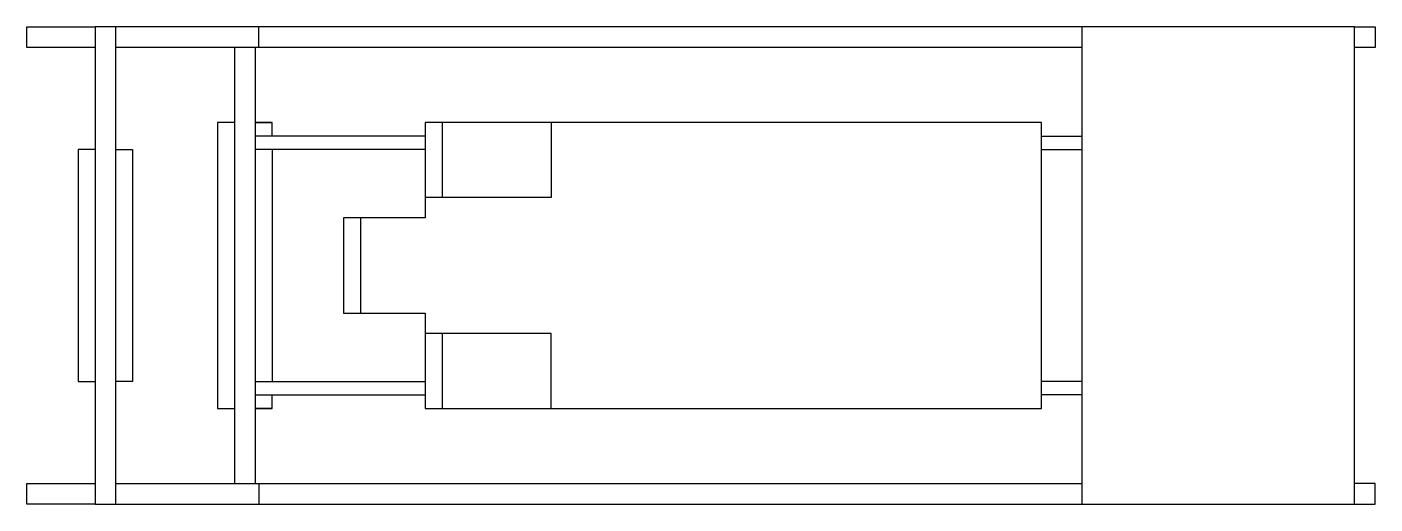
# Model space of a CAD drawing. Header units: millimetres. Extents: x 1376.08 to 1378.06, y 2712.33 to 2713.03.
import ezdxf

# ---------------------------------------------------------------- set-up
doc = ezdxf.new("R2010")
doc.units = ezdxf.units.MM
doc.header["$LTSCALE"] = 10
doc.layers.add('Equipam_fitness', color=1, linetype='Continuous')

msp = doc.modelspace()

# ---------------------------------------------------------------- linework, layer by layer
at = {"layer": 'Equipam_fitness'}
for p, q in [((1376.0802, 2712.9983), (1376.0802, 2713.0283)), ((1376.0802, 2713.0283), (1376.1802, 2713.0283)), ((1376.1802, 2713.0283), (1376.1802, 2712.3283)), ((1378.0302, 2713.0283), (1376.1802, 2713.0283)), ((1376.2102, 2713.0283), (1376.2102, 2712.3283)), ((1376.4205, 2713.0283), (1376.4205, 2712.9983)), ((1377.6302, 2712.3283), (1377.6302, 2713.0283)), ((1378.0302, 2713.0283), (1378.0602, 2713.0283)), ((1378.0302, 2712.3283), (1378.0302, 2713.0283)), ((1378.0602, 2713.0283), (1378.0602, 2712.9983)), ((1376.1802, 2712.9983), (1376.0802, 2712.9983)), ((1377.6302, 2712.9983), (1376.2102, 2712.9983)), ((1376.3852, 2712.9983), (1376.3852, 2712.3583)), ((1376.4152, 2712.9983), (1376.4152, 2712.3583)), ((1378.0602, 2712.9983), (1378.0302, 2712.9983)), ((1376.3852, 2712.8883), (1376.3602, 2712.8883)), ((1376.3602, 2712.8883), (1376.3602, 2712.4683)), ((1376.4402, 2712.8883), (1376.4152, 2712.8883)), ((1376.4152, 2712.8883), (1376.4402, 2712.8883)), ((1376.4402, 2712.8683), (1376.4402, 2712.8883)), ((1377.5702, 2712.8883), (1376.6652, 2712.8883)), ((1376.6652, 2712.8883), (1376.6652, 2712.7483)), ((1376.6902, 2712.8883), (1376.6902, 2712.7783)), ((1376.8502, 2712.8883), (1376.8502, 2712.7783)), ((1377.5702, 2712.4683), (1377.5702, 2712.8883)), ((1376.6652, 2712.8683), (1376.4152, 2712.8683)), ((1377.5702, 2712.8683), (1377.6302, 2712.8683)), ((1376.1802, 2712.8483), (1376.1552, 2712.8483)), ((1376.1552, 2712.8483), (1376.1552, 2712.5083)), ((1376.2102, 2712.8483), (1376.2352, 2712.8483)), ((1376.2352, 2712.8483), (1376.2352, 2712.5083)), ((1376.6652, 2712.8483), (1376.4152, 2712.8483)), ((1376.4402, 2712.8483), (1376.4402, 2712.5083)), ((1377.5702, 2712.8483), (1377.6302, 2712.8483)), ((1376.8502, 2712.7783), (1376.6652, 2712.7783)), ((1376.5452, 2712.7483), (1376.5452, 2712.6083)), ((1376.6652, 2712.7483), (1376.5452, 2712.7483)), ((1376.5702, 2712.7483), (1376.5702, 2712.6083)), ((1376.5452, 2712.6083), (1376.6652, 2712.6083)), ((1376.6652, 2712.6083), (1376.6652, 2712.4683)), ((1376.8502, 2712.5783), (1376.6652, 2712.5783)), ((1376.6902, 2712.5783), (1376.6902, 2712.4683)), ((1376.8502, 2712.4683), (1376.8502, 2712.5783)), ((1376.1552, 2712.5083), (1376.1802, 2712.5083)), ((1376.2352, 2712.5083), (1376.2102, 2712.5083)), ((1376.4152, 2712.5083), (1376.6652, 2712.5083)), ((1377.6302, 2712.5083), (1377.5702, 2712.5083)), ((1376.4152, 2712.4883), (1376.6652, 2712.4883)), ((1376.4402, 2712.4683), (1376.4402, 2712.4883)), ((1377.6302, 2712.4883), (1377.5702, 2712.4883)), ((1376.3602, 2712.4683), (1376.3852, 2712.4683)), ((1376.4402, 2712.4683), (1376.4152, 2712.4683)), ((1376.4152, 2712.4683), (1376.4402, 2712.4683)), ((1376.6652, 2712.4683), (1377.5702, 2712.4683)), ((1376.0802, 2712.3283), (1376.0802, 2712.3583)), ((1376.0802, 2712.3583), (1376.1802, 2712.3583)), ((1376.2102, 2712.3583), (1377.6302, 2712.3583)), ((1376.4207, 2712.3583), (1376.4207, 2712.3283)), ((1378.0602, 2712.3583), (1378.0302, 2712.3583)), ((1378.0602, 2712.3283), (1378.0602, 2712.3583)), ((1376.1802, 2712.3283), (1376.0802, 2712.3283)), ((1376.1802, 2712.3283), (1378.0302, 2712.3283)), ((1378.0302, 2712.3283), (1378.0602, 2712.3283))]:
    msp.add_line(p, q, dxfattribs=at)

doc.saveas('drawing.dxf')
